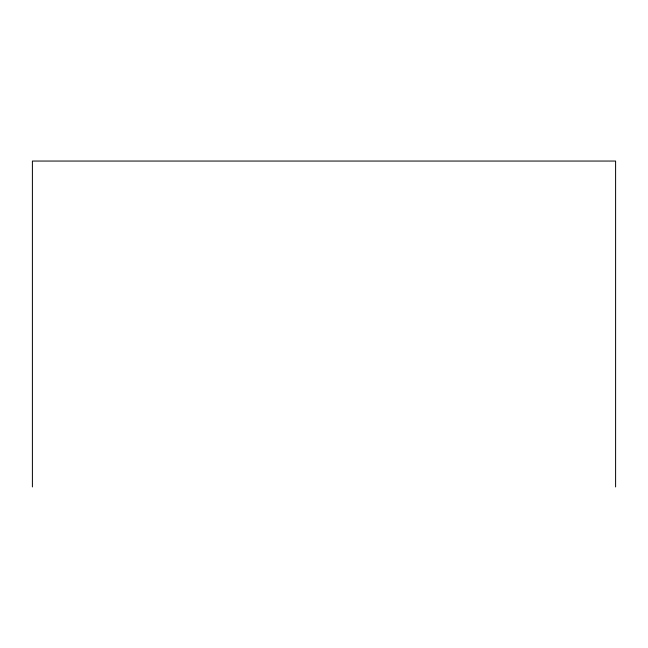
<?xml version="1.0" encoding="UTF-8"?>
<svg xmlns="http://www.w3.org/2000/svg" width="648" height="648" viewBox="0 0 648 648"><rect width="100%" height="100%" fill="white"/><g stroke="black" fill="none" stroke-linecap="round" stroke-linejoin="round"><path stroke-width="0.97" d="M615.6 486.948L615.6 161.052L32.4 161.052L32.4 486.948"/></g></svg>
